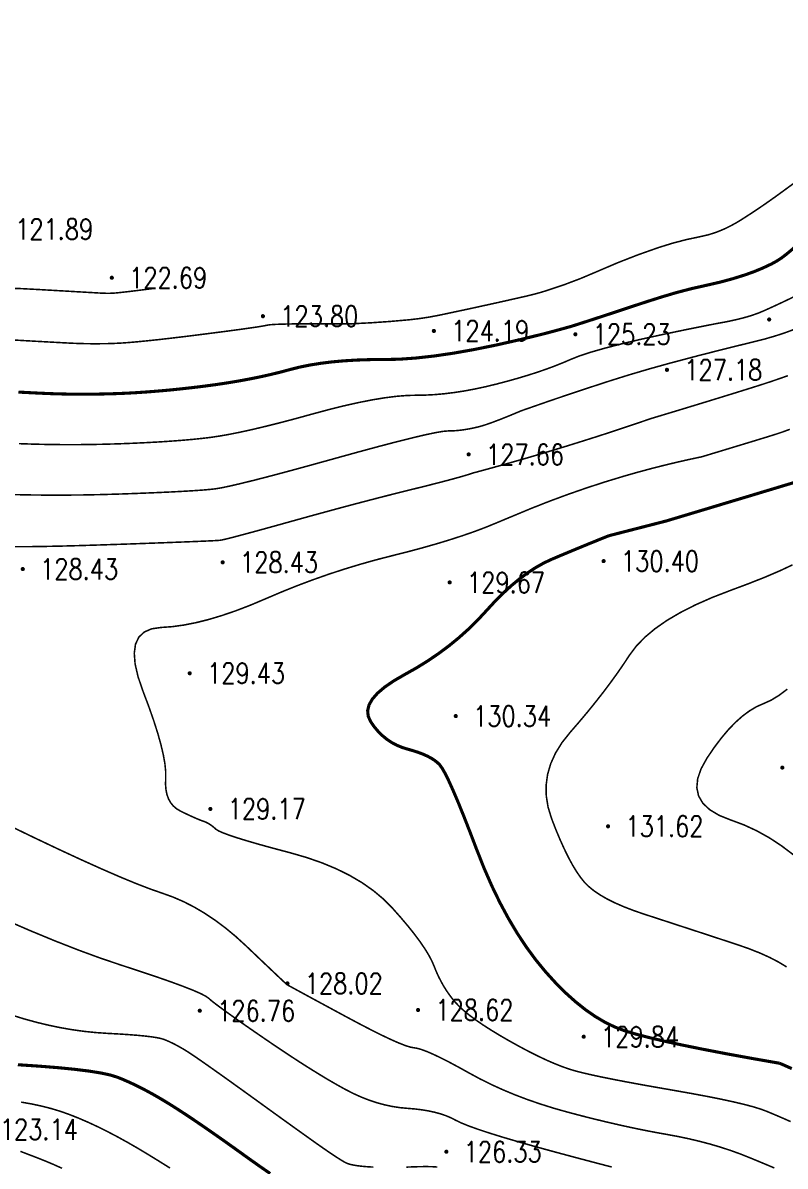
# Model space of a CAD drawing. Extents: x 532522 to 2902776, y -101917278 to 111238625.
# Drawn here: x 1084330 to 1121179, y 2818365 to 2873626 of the extents above; entities that cross this region are included whole.
import ezdxf
from ezdxf.enums import TextEntityAlignment as Align

# ---------------------------------------------------------------- set-up
doc = ezdxf.new("R2010")
doc.units = 0
doc.header["$LTSCALE"] = 1000
doc.header["$MEASUREMENT"] = 0
doc.layers.get('0').update_dxf_attribs({"linetype": 'CONTINUOUS'})
doc.layers.add('Õ÷μØºìÏß', color=20, linetype='CONTINUOUS')
doc.layers.add('新地形图', color=7, linetype='CONTINUOUS')
doc.styles.add('HZ', font='rs', dxfattribs={"width": 0.8, "bigfont": 'hztxt'})

# ---------------------------------------------------------------- blocks, each defined once
blk = doc.blocks.new('GC200')
at = {"linetype": 'Continuous', "const_width": 0.2, "flags": 128}
blk.add_lwpolyline([(-0.1, 0, 1), (0.1, 0, 1)], format="xyb", close=True, dxfattribs=at)
blk = doc.blocks.new('A$C22E77CCE')
at = {"layer": '新地形图', "color": 53, "linetype": 'Continuous', "flags": 128}
for points, const_width in [([(242701, 228708), (243325, 228896), (243942, 229082), (244550, 229267), (245151, 229450), (245744, 229632), (246329, 229812), (246906, 229990), (247476, 230168), (248016, 230338), (248504, 230498), (248942, 230647), (249328, 230784)], 75), ([(212152, 227498), (212828, 227475), (213507, 227459), (214189, 227451), (214874, 227449), (215563, 227455), (216255, 227469), (216950, 227489), (217629, 227515), (218272, 227545), (218879, 227578), (219451, 227615), (219987, 227655), (220488, 227698), (220952, 227745), (221381, 227795), (221819, 227859), (222307, 227944), (222848, 228052), (223440, 228182), (224084, 228335), (224779, 228509), (225527, 228706), (226326, 228926), (227126, 229141), (227877, 229328), (228580, 229486), (229233, 229614), (229838, 229714), (230394, 229784), (230901, 229826), (231359, 229838), (231799, 229844), (232252, 229868), (232719, 229910), (233199, 229969), (233693, 230045), (234199, 230140), (234719, 230251), (235253, 230381), (235781, 230520), (236287, 230662), (236770, 230807), (237230, 230955), (237667, 231106), (238082, 231260), (238473, 231416), (238842, 231575), (239265, 231743), (239819, 231924), (240503, 232119), (241318, 232329), (242264, 232552), (243341, 232788), (244548, 233039), (245887, 233304)], 75), ([(211905, 232507), (212393, 232479), (212848, 232453), (213267, 232430), (213653, 232409), (214004, 232390), (214321, 232373), (214603, 232358), (214869, 232346), (215136, 232337), (215405, 232331), (215675, 232327), (215946, 232327), (216218, 232329), (216491, 232334), (216766, 232343), (217071, 232358), (217436, 232383), (217860, 232420), (218342, 232467), (218885, 232524), (219486, 232593), (220147, 232672), (220867, 232762), (221575, 232852), (222198, 232933), (222737, 233005), (223192, 233068), (223562, 233121), (223848, 233166), (224050, 233201), (224167, 233226), (224296, 233246), (224533, 233262), (224877, 233275), (225328, 233284), (225888, 233291), (226554, 233294), (227328, 233294), (228210, 233291)], 75), ([(249552, 221639), (248952, 221357), (248255, 221058), (247462, 220743), (246572, 220411), (245674, 220064), (244858, 219704), (244124, 219331), (243470, 218946), (242899, 218547), (242409, 218136), (242000, 217711), (241673, 217274), (241377, 216828), (241063, 216375), (240731, 215917), (240381, 215453), (240013, 214984), (239627, 214508), (239222, 214027), (238800, 213540), (238408, 213046), (238096, 212544), (237865, 212035), (237713, 211518), (237641, 210993), (237649, 210461), (237737, 209921), (237906, 209373), (238112, 208842), (238316, 208354), (238518, 207908), (238716, 207504), (238912, 207142), (239105, 206823), (239295, 206546), (239482, 206311), (239690, 206099), (239943, 205893), (240240, 205691), (240582, 205493), (240968, 205301), (241398, 205113), (241873, 204930), (242392, 204751), (242937, 204574), (243487, 204395), (244042, 204213), (244603, 204030), (245169, 203845), (245741, 203657), (246318, 203468), (246901, 203276), (247464, 203080), (247982, 202874), (248455, 202660), (248883, 202437), (249265, 202205)], 75), ([(212133, 229990), (212580, 229967), (213042, 229944), (213511, 229922), (213982, 229906), (214456, 229895), (214932, 229889), (215410, 229888), (215890, 229892), (216373, 229902), (216858, 229916), (217350, 229936), (217854, 229964), (218369, 229999), (218897, 230041), (219436, 230089), (219987, 230145), (220550, 230208), (221124, 230278), (221697, 230355), (222253, 230439), (222792, 230529), (223316, 230625), (223823, 230728), (224314, 230838), (224788, 230953), (225246, 231076), (225712, 231194), (226208, 231295), (226734, 231380), (227292, 231449), (227880, 231502), (228498, 231539), (229147, 231560), (229827, 231564), (230556, 231580), (231354, 231637), (232220, 231733), (233153, 231870), (234156, 232047), (235226, 232264), (236364, 232521), (237571, 232818)], 150), ([(249303, 215632), (248895, 215328), (248514, 215096), (248161, 214937), (247821, 214788), (247481, 214587), (247139, 214334), (246796, 214030), (246452, 213673), (246108, 213265), (245762, 212805), (245415, 212293), (245129, 211776), (244967, 211300), (244927, 210865), (245011, 210471), (245217, 210117), (245547, 209805), (246000, 209534), (246576, 209304), (247206, 209069), (247823, 208785), (248425, 208450), (249013, 208065), (249587, 207630)], 75), ([(243451, 223761), (240674, 223047)], 150), ([(240674, 223047), (240368, 222925), (240052, 222797), (239724, 222664), (239386, 222525), (239037, 222381), (238677, 222231), (238307, 222076), (237926, 221915), (237538, 221733), (237147, 221514), (236754, 221258), (236359, 220965), (235961, 220635), (235561, 220267), (235157, 219863), (234752, 219422), (234334, 218972), (233895, 218540), (233435, 218127), (232953, 217732), (232449, 217357), (231924, 216999), (231378, 216661), (230810, 216341), (230278, 216033), (229839, 215732), (229493, 215438), (229240, 215149), (229080, 214868), (229013, 214592), (229040, 214324), (229159, 214061), (229332, 213813), (229520, 213589), (229723, 213388), (229939, 213210), (230171, 213055), (230417, 212923), (230677, 212815), (230952, 212729), (231223, 212653), (231471, 212571), (231698, 212485), (231902, 212393), (232084, 212296), (232244, 212194), (232381, 212087), (232496, 211974), (232615, 211809), (232765, 211545), (232944, 211180), (233153, 210715), (233393, 210151), (233663, 209486), (233962, 208722), (234292, 207858), (234646, 206966), (235017, 206118), (235406, 205315), (235813, 204557), (236238, 203842), (236680, 203172), (237140, 202547), (237617, 201965), (238102, 201432), (238585, 200949), (239065, 200518), (239543, 200137), (240018, 199807), (240491, 199528), (240961, 199300), (241429, 199122), (241954, 198965), (242597, 198796), (243358, 198616), (244237, 198425), (245233, 198223), (246347, 198009), (247578, 197784), (248928, 197548)], 150), ([(212264, 195669), (212767, 195582), (213255, 195477), (213726, 195356), (214181, 195218), (214619, 195062), (215055, 194888), (215504, 194694), (215966, 194479), (216441, 194244), (216928, 193988), (217428, 193712), (217941, 193416), (218467, 193099), (218981, 192782), (219461, 192482)], 75), ([(212103, 197477), (213139, 197408), (214057, 197334), (214859, 197255), (215543, 197170), (216110, 197079), (216560, 196983), (216893, 196881), (217171, 196770), (217458, 196646), (217752, 196509), (218055, 196359), (218366, 196196), (218685, 196020), (219012, 195831), (219348, 195629), (219704, 195406), (220095, 195153), (220520, 194871), (220979, 194560), (221472, 194219), (222000, 193849), (222562, 193450), (223158, 193021), (223751, 192599), (224302, 192218)], 150), ([(248928, 197548), (249059, 197492), (249255, 197406), (249516, 197289)], 150)]:
    blk.add_lwpolyline(points, dxfattribs=dict(at, const_width=const_width))
at = {"layer": '新地形图', "color": 53, "linetype": 'Continuous'}
for points, const_width, elevation in [([(245167, 226864), (245341, 226916), (246276, 227199), (247081, 227443), (247754, 227648), (248297, 227814), (248709, 227942), (249060, 228058), (249420, 228190)], 75, 129000), ([(243451, 223761), (244607, 224108), (246131, 224566), (247401, 224948), (248417, 225254), (249179, 225484), (249688, 225638)], 150, 130000), ([(211653, 235014), (212317, 234989), (213021, 234952), (213704, 234913), (214303, 234879), (214820, 234849), (215254, 234824), (215606, 234804), (215875, 234789), (216062, 234778), (216165, 234773), (216228, 234770), (216291, 234768), (216354, 234766), (216418, 234766), (216481, 234765), (216546, 234766), (216610, 234767), (216675, 234769), (216763, 234775), (216897, 234787), (217078, 234806), (217305, 234831), (217579, 234863), (217899, 234902), (218266, 234948), (218679, 235000)], 75, 123000), ([(236449, 229090), (235895, 228859), (235416, 228667), (235014, 228515), (234686, 228401), (234434, 228327), (234223, 228276), (234017, 228231), (233816, 228194), (233620, 228164), (233430, 228140), (233245, 228124), (233065, 228114), (232890, 228112), (232654, 228092), (232290, 228029), (231796, 227925), (231175, 227779), (230425, 227591), (229547, 227361), (228540, 227089), (227405, 226775), (226265, 226459), (225245, 226181), (224345, 225941), (223564, 225739), (222903, 225576), (222362, 225450), (221940, 225362), (221639, 225312), (221355, 225282), (220988, 225251), (220538, 225220), (220005, 225189), (219389, 225157), (218690, 225126), (217907, 225094), (217041, 225063), (216139, 225036), (215246, 225018), (214362, 225010), (213488, 225010), (212624, 225020), (211769, 225039)], 75, 127000), ([(234085, 226073), (234072, 226068), (233853, 225997), (233570, 225912), (233221, 225815), (232808, 225704), (232330, 225580), (231788, 225442), (231180, 225292), (230530, 225130), (229859, 224961), (229168, 224782), (228456, 224596), (227724, 224401), (226971, 224197), (226198, 223985), (225404, 223765), (224645, 223553), (223978, 223369), (223403, 223212), (222918, 223082), (222526, 222978), (222224, 222902), (222014, 222852), (221896, 222829), (221758, 222818), (221489, 222803), (221090, 222785), (220560, 222763), (219899, 222737), (219108, 222707), (218186, 222673), (217133, 222636), (216070, 222601), (215115, 222571), (214269, 222548), (213531, 222532), (212903, 222522), (212383, 222518), (211972, 222521)], 75, 128000), ([(211527, 209114), (212845, 208476), (214056, 207901), (215160, 207389), (216159, 206939), (217050, 206552), (217835, 206228), (218514, 205967), (219086, 205768), (219603, 205582), (220117, 205359), (220626, 205099), (221131, 204802), (221632, 204468), (222130, 204096), (222623, 203688), (223113, 203242), (223571, 202806), (223969, 202427), (224309, 202105), (224588, 201840), (224809, 201632), (224970, 201481), (225072, 201387), (225114, 201350), (225169, 201318), (225309, 201241), (225533, 201119), (225842, 200951), (226235, 200737), (226714, 200478), (227276, 200174), (227924, 199824), (228579, 199474), (229167, 199169), (229685, 198910), (230136, 198696), (230518, 198528), (230831, 198405), (231077, 198328), (231254, 198296), (231420, 198269), (231633, 198206), (231893, 198109), (232200, 197975), (232555, 197806), (232956, 197602), (233404, 197362), (233900, 197087), (234428, 196801), (234974, 196529), (235539, 196271), (236121, 196028), (236723, 195799), (237342, 195585), (237979, 195384), (238635, 195198), (239293, 195024), (239936, 194861), (240564, 194709), (241177, 194567), (241775, 194436), (242359, 194316), (242928, 194206), (243482, 194107), (244022, 194007), (244550, 193896), (245065, 193774), (245568, 193641), (246058, 193497), (246536, 193341), (247001, 193174), (247454, 192995), (247888, 192816), (248294, 192647), (248675, 192486)], 75, 128000), ([(236014, 223990), (235700, 223860), (235187, 223645), (234692, 223444), (234160, 223244), (233590, 223046), (232982, 222850), (232337, 222654), (231654, 222460), (230934, 222267), (230176, 222076), (229402, 221877), (228631, 221660), (227863, 221426), (227100, 221176), (226340, 220908), (225584, 220623), (224831, 220320), (224082, 220001), (223350, 219692), (222646, 219422), (221972, 219191), (221327, 218998), (220711, 218844), (220124, 218729), (219567, 218652), (219039, 218614), (218575, 218549), (218213, 218392), (217951, 218144), (217791, 217803), (217731, 217370), (217772, 216845), (217915, 216228), (218158, 215519), (218432, 214793), (218667, 214124), (218862, 213512), (219018, 212958), (219135, 212460), (219213, 212021), (219251, 211638), (219250, 211313), (219243, 211028), (219264, 210769), (219312, 210535), (219388, 210325), (219492, 210140), (219623, 209980), (219782, 209845), (219968, 209735), (220160, 209642), (220337, 209558), (220499, 209483), (220644, 209418), (220775, 209361), (220889, 209314), (220988, 209276), (221072, 209247), (221148, 209219), (221223, 209186), (221298, 209148), (221373, 209103), (221448, 209053), (221522, 208997), (221597, 208935), (221670, 208868), (221791, 208788), (222006, 208691), (222315, 208575), (222718, 208441), (223214, 208289), (223805, 208118), (224489, 207930), (225268, 207723), (226068, 207492), (226815, 207232), (227511, 206942), (228155, 206622), (228747, 206273), (229287, 205894), (229775, 205486), (230211, 205047), (230601, 204607), (230952, 204192), (231264, 203803), (231535, 203439), (231768, 203100), (231961, 202787), (232114, 202499), (232228, 202236), (232327, 201990), (232434, 201752), (232551, 201521), (232676, 201298), (232809, 201082), (232952, 200874), (233103, 200673), (233264, 200481), (233449, 200286), (233675, 200080), (233942, 199863), (234250, 199635), (234599, 199395), (234990, 199145), (235421, 198883), (235894, 198610), (236375, 198344), (236832, 198103), (237266, 197886), (237676, 197693), (238063, 197525), (238426, 197382), (238766, 197263), (239082, 197169), (239422, 197083), (239833, 196988), (240315, 196885), (240869, 196773), (241495, 196653), (242191, 196524), (242959, 196387), (243798, 196241), (244634, 196093), (245391, 195952), (246070, 195817), (246671, 195688), (247193, 195565), (247637, 195448), (248002, 195336), (248289, 195231), (248548, 195123), (248830, 195004), (249134, 194872), (249460, 194729)], 75, 129000), ([(211851, 199863), (212439, 199683), (213023, 199523), (213603, 199384), (214180, 199265), (214753, 199166), (215322, 199088), (215888, 199030), (216451, 198992), (216983, 198963), (217461, 198932), (217883, 198899), (218250, 198863), (218562, 198826), (218819, 198786), (219020, 198744), (219167, 198700), (219287, 198652), (219411, 198598), (219538, 198539), (219669, 198474), (219804, 198403), (219942, 198327), (220083, 198245), (220228, 198158), (220409, 198042), (220658, 197876), (220975, 197657), (221359, 197388), (221812, 197068), (222333, 196696), (222921, 196274), (223578, 195800), (224236, 195324), (224828, 194897), (225354, 194519), (225815, 194188), (226210, 193906), (226539, 193672), (226803, 193487), (227001, 193350), (227160, 193241), (227307, 193142), (227442, 193053), (227565, 192973), (227677, 192902), (227776, 192841), (227863, 192789), (227939, 192747), (228017, 192711), (228113, 192678), (228227, 192648), (228359, 192621), (228509, 192597), (228676, 192575), (228862, 192557), (229065, 192542), (229284, 192530)], 75, 126000), ([(230889, 192528), (231204, 192540), (231510, 192550), (231781, 192554), (232017, 192552), (232218, 192545), (232385, 192531)], 75, 126000), ([(211446, 204501), (212712, 203953), (213910, 203458), (215041, 203016), (216105, 202626), (217101, 202290), (218009, 201993), (218808, 201725), (219499, 201484), (220081, 201270), (220555, 201084), (220920, 200926), (221177, 200795), (221325, 200692), (221450, 200583), (221636, 200435), (221885, 200248), (222195, 200021), (222568, 199755), (223002, 199449), (223498, 199105), (224056, 198721), (224632, 198329), (225182, 197963), (225706, 197621), (226203, 197305), (226675, 197013), (227120, 196745), (227539, 196503), (227931, 196286), (228310, 196092), (228688, 195920), (229065, 195772), (229441, 195646), (229816, 195543), (230190, 195462), (230563, 195404), (230935, 195369), (231296, 195339), (231637, 195297), (231957, 195244), (232257, 195179), (232537, 195102), (232796, 195014), (233034, 194914), (233253, 194802), (233512, 194675), (233874, 194527), (234337, 194360), (234903, 194173), (235571, 193966), (236342, 193740), (237214, 193493), (238189, 193227), (239164, 192966), (240038, 192735), (240812, 192533)], 75, 127000), ([(212226, 193291), (212590, 193150), (212994, 192996), (213415, 192830), (213830, 192655), (214240, 192471)], 75, 123000)]:
    blk.add_lwpolyline(points, dxfattribs=dict(at, const_width=const_width, elevation=elevation))
at = {"layer": '新地形图', "color": 53, "linetype": 'Continuous', "flags": 128}
for points, const_width in [([(263470, 247800, 0.002282), (260401, 246679, 0.002875), (257975, 245764, 0.000442), (255563, 244836, 0.015617), (255496, 244808, 0.09695), (254931, 244401, -0.035274), (253539, 243113, -0.005845), (250978, 241108, -0.006841), (248748, 239450, -0.015805), (247061, 238311, -0.033985), (246226, 237862, -0.059999), (245103, 237506, 0.034087), (243101, 236985, 0.024269), (240134, 235830, -0.029164), (237655, 234892, -0.019545), (236672, 234626, -0.004668), (232509, 233714, -0.027092), (231033, 233487, -0.014292), (228210, 233291)], 75), ([(262761, 245274, 0.008567), (260543, 244432, 0.012708), (259073, 243802, 0.002211), (256533, 242621, 0.042985), (256409, 242549, 0.01629), (255776, 242074, 0.004349), (253483, 240200, 0.000106), (252233, 239159, 0.00014), (251289, 238373, 0.003832), (250177, 237431, -0.004612), (249251, 236650, -0.057177), (248537, 236184, -0.035394), (247266, 235658, -0.029152), (245409, 235157, 0.02479), (243220, 234587, 0.004596), (241395, 233995, -0.003541), (239029, 233222, -0.009457), (238697, 233123, -0.002809), (237571, 232818)], 150), ([(242701, 228708, -0.003372), (241091, 228164, -0.003372), (239473, 227642, -0.005567), (236788, 226827, -0.005567), (234085, 226073)], 75), ([(245167, 226864, 0.01013), (243284, 226436, 0.01013), (241419, 225931, 0.015071), (238687, 225042, 0.015071), (236014, 223990)], 75)]:
    blk.add_lwpolyline(points, format="xyb", dxfattribs=dict(at, const_width=const_width))
for points in [[(262052, 242748, 75, 75, 0.021326), (258972, 241467, 75, 75, 0.040767), (257454, 240601, 75, 75, 0.004272), (254063, 238238, 75, 75, 0.011743), (252857, 237339, 75, 75, 0.032456), (250973, 235657, 75, 75, -0.055374), (249823, 234721, 75, 75, -0.030176), (249516, 234548, 75, 75, -0.007383), (248214, 233940, 75, 75, -0.038885), (247289, 233608, 75, 75, -0.026574), (245887, 233304, 75, 75, 0)], [(261343, 240223, 75, 75, 0.005372), (259779, 239444, 75, 75, 0.012014), (259093, 239072, 75, 75, 0.002426), (256415, 237517, 75, 75, 0.006428), (255415, 236913, 75, 75, 0.047449), (253566, 235504, 75, 75, -0.047983), (251737, 234113, 75, 75, -0.024971), (250294, 233316, 75, 75, -0.03217), (249110, 232830, 75, 75, -0.022628), (247779, 232446, 75, 75, 0.007201), (243564, 231371, 75, 75, 0.01156), (240738, 230537, 75, 75, 0.007524), (236449, 229090, 75, 75, 0)]]:
    blk.add_lwpolyline(points, format="xyseb", dxfattribs=at)
at = {"layer": '新地形图', "color": 53, "linetype": 'Continuous', "xscale": 500, "yscale": 500, "zscale": 1000}
for p in [(216646, 235517, 122692), (223950, 233659, 123799), (248424, 233498, 126288), (232214, 232945, 124189), (239057, 232783, 125225), (243482, 231066, 127179), (233896, 226978, 127657), (222006, 221762, 128430), (240419, 221821, 130398), (212342, 221437, 128425), (232978, 220790, 129665), (220413, 216398, 129425), (233273, 214330, 130340), (249060, 211839, 132566), (221411, 209842, 129171), (240636, 209001, 131619), (225137, 201408, 128022), (220899, 200086, 126762), (231452, 200123, 128624), (239458, 198831, 129843), (232819, 193272, 126330)]:
    blk.add_blockref('GC200', p, dxfattribs=at)
at = {"layer": '新地形图', "color": 53, "linetype": 'Continuous', "style": 'HZ', "width": 0.8}
for s, p in [('121.89', (213862, 237860)), ('122.69', (219371, 235517)), ('123.80', (226675, 233659)), ('124.19', (234939, 232945)), ('125.23', (241782, 232783)), ('127.18', (246207, 231066)), ('127.66', (236621, 226978)), ('128.43', (224731, 221762)), ('130.40', (243144, 221821)), ('128.43', (215067, 221437)), ('129.67', (235703, 220790)), ('129.43', (223138, 216398)), ('130.34', (235998, 214330)), ('129.17', (224136, 209842)), ('131.62', (243361, 209001)), ('128.02', (227862, 201408)), ('128.62', (234177, 200123)), ('126.76', (223624, 200086)), ('129.84', (242183, 198831)), ('123.14', (213121, 194352)), ('126.33', (235544, 193272))]:
    blk.add_text(s, height=1000, dxfattribs=at).set_placement(p, align=Align.MIDDLE)

msp = doc.modelspace()

# ---------------------------------------------------------------- block references
at = {"layer": 'Õ÷μØºìÏß', "color": 1, "linetype": 'Continuous'}
msp.add_blockref('A$C22E77CCE', (871984, 2625789), dxfattribs=at)

doc.saveas('drawing.dxf')
